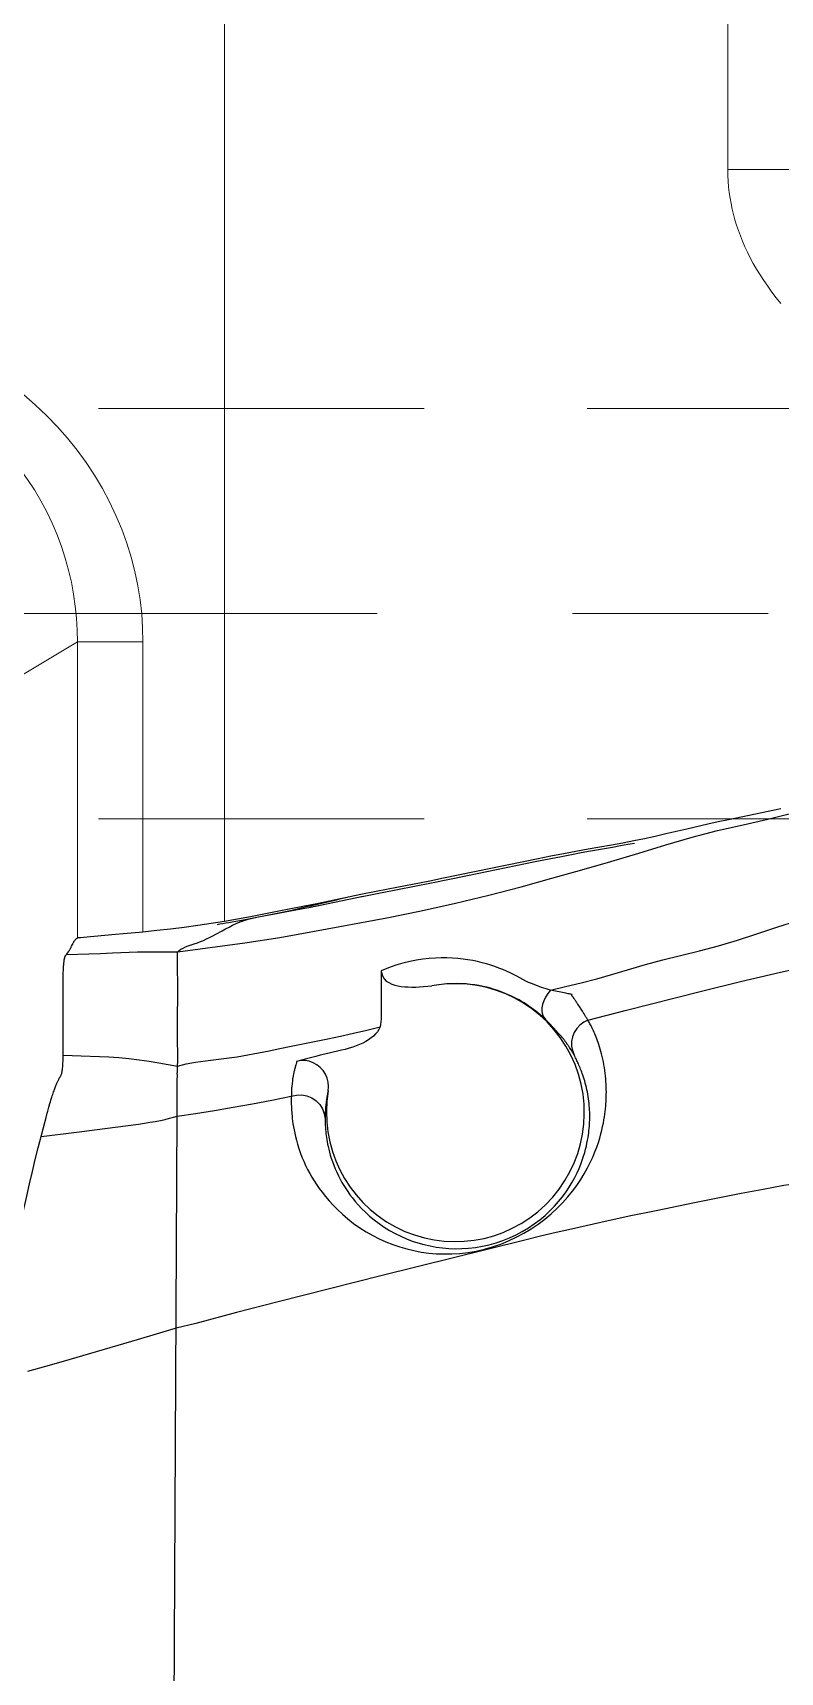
# Model space of a CAD drawing. Header units: inches. Extents: x 133169 to 134399, y -43543 to -42673.
# Drawn here: x 134142.33 to 134156.9, y -42825.94 to -42793.99 of the extents above; entities that cross this region are included whole.
import ezdxf

# ---------------------------------------------------------------- set-up
doc = ezdxf.new("R2010")
doc.units = ezdxf.units.IN
doc.header["$LTSCALE"] = 2
doc.header["$MEASUREMENT"] = 0
doc.linetypes.add('CENTER', pattern=[50.8, 31.75, -6.35, 6.35, -6.35])
doc.linetypes.add('HIDDEN', pattern=[9.525, 6.35, -3.175])
doc.layers.add('CAV-COR', color=1, linetype='CONTINUOUS')
doc.layers.add('WR', color=122, linetype='HIDDEN', lineweight=18)
doc.layers.add('枕位', color=75, linetype='CONTINUOUS', lineweight=15)

# ---------------------------------------------------------------- blocks, each defined once
blk = doc.blocks.new('20160906.181043')
at = {"layer": 'WR', "linetype": 'HIDDEN', "ltscale": 0.5}
for p, q in [((65, -59), (0, -59)), ((65, -67), (0, -67))]:
    blk.add_line(p, q, dxfattribs=at)
at = {"layer": 'WR', "linetype": 'CENTER', "ltscale": 0.3}
blk.add_line((71, -63), (-4, -63), dxfattribs=at)

msp = doc.modelspace()

# ---------------------------------------------------------------- linework, layer by layer
at = {"layer": 'CAV-COR', "linetype": 'ByBlock'}
for p, q in [((134155.89, -42809.315), (134156.911, -42809.104)), ((134154.668, -42809.593), (134155.077, -42809.497)), ((134153.627, -42809.856), (134153.786, -42809.827)), ((134153.786, -42809.827), (134153.93, -42809.801)), ((134153.93, -42809.801), (134154.056, -42809.776)), ((134150.805, -42810.41), (134152.122, -42810.138)), ((134152.122, -42810.138), (134152.43, -42810.076)), ((134152.43, -42810.076), (134152.632, -42810.037)), ((134152.632, -42810.037), (134152.829, -42809.999)), ((134152.829, -42809.999), (134153.02, -42809.963)), ((134153.02, -42809.963), (134153.203, -42809.93)), ((134153.203, -42809.93), (134153.627, -42809.856)), ((134150.099, -42810.551), (134150.805, -42810.41)), ((134148.717, -42810.826), (134149.109, -42810.747)), ((134148.724, -42810.776), (134149.257, -42810.667)), ((134149.109, -42810.747), (134150.099, -42810.551)), ((134149.257, -42810.667), (134150.068, -42810.51)), ((134146.575, -42811.206), (134147.095, -42811.107)), ((134147.095, -42811.107), (134147.63, -42811.003)), ((134147.452, -42811.081), (134147.782, -42811.018)), ((134147.729, -42811.029), (134147.933, -42810.988)), ((134147.847, -42811.005), (134147.989, -42810.977)), ((134147.933, -42810.988), (134148.773, -42810.814)), ((134145.924, -42811.361), (134145.98, -42811.352)), ((134145.98, -42811.352), (134146.038, -42811.343)), ((134146.038, -42811.343), (134146.098, -42811.333)), ((134146.07, -42811.3), (134146.575, -42811.206)), ((134146.098, -42811.333), (134146.156, -42811.323)), ((134146.156, -42811.323), (134146.218, -42811.313)), ((134146.218, -42811.313), (134146.289, -42811.3)), ((134146.289, -42811.3), (134146.369, -42811.285)), ((134146.369, -42811.285), (134146.471, -42811.266)), ((134146.471, -42811.266), (134147.062, -42811.151)), ((134146.907, -42811.181), (134147.051, -42811.154)), ((134143.265, -42811.615), (134143.324, -42811.609)), ((134143.324, -42811.609), (134143.943, -42811.555)), ((134143.943, -42811.555), (134144.094, -42811.542)), ((134144.094, -42811.542), (134144.25, -42811.528)), ((134144.25, -42811.528), (134144.404, -42811.512)), ((134144.404, -42811.512), (134144.48, -42811.504)), ((134145.161, -42811.899), (134146.463, -42811.72)), ((134146.023, -42811.485), (134146.089, -42811.449)), ((134142.983, -42811.957), (134142.985, -42811.954)), ((134142.99, -42811.948), (134142.996, -42811.94)), ((134142.996, -42811.94), (134143.008, -42811.924)), ((134143.008, -42811.924), (134143.015, -42811.914)), ((134143.089, -42811.789), (134143.105, -42811.755)), ((134142.927, -42813.684), (134142.926, -42812.426)), ((134145.153, -42813.21), (134145.157, -42812.706)), ((134145.157, -42812.706), (134145.157, -42812.593)), ((134152.717, -42812.704), (134152.623, -42812.685)), ((134152.764, -42812.714), (134152.717, -42812.704)), ((134152.929, -42812.881), (134152.918, -42812.863)), ((134152.983, -42812.964), (134152.964, -42812.935)), ((134153.017, -42813.014), (134153.003, -42812.994)), ((134153.044, -42813.056), (134153.017, -42813.014)), ((134145.153, -42813.337), (134145.153, -42813.21)), ((134153.149, -42813.229), (134153.874, -42813.039)), ((134145.155, -42813.631), (134145.154, -42813.516)), ((134145.16, -42813.885), (134145.155, -42813.631)), ((134147.37, -42813.732), (134148.08, -42813.591)), ((134152.571, -42813.482), (134152.535, -42813.44)), ((134152.661, -42813.581), (134152.651, -42813.569)), ((134152.672, -42813.595), (134152.661, -42813.581)), ((134142.927, -42813.8), (134142.927, -42813.684)), ((134147.666, -42813.981), (134147.475, -42814.031)), ((134152.793, -42813.763), (134152.782, -42813.746)), ((134152.804, -42813.781), (134152.793, -42813.763)), ((134144.79, -42814.06), (134145.15, -42814.122)), ((134147.414, -42814.278), (134147.408, -42814.308)), ((134147.46, -42814.1), (134147.438, -42814.172)), ((134145.148, -42814.63), (134145.149, -42814.504)), ((134142.626, -42815), (134142.647, -42814.923)), ((134148.084, -42814.637), (134148.079, -42814.656)), ((134142.438, -42815.718), (134142.565, -42815.224)), ((134142.565, -42815.224), (134142.591, -42815.128)), ((134143.735, -42815.342), (134144.393, -42815.252)), ((134145.072, -42829.38), (134145.146, -42815.058)), ((134142.976, -42815.44), (134143.288, -42815.401)), ((134143.288, -42815.401), (134143.735, -42815.342)), ((134155.225, -42816.79), (134154.481, -42816.941)), ((134156.138, -42816.609), (134155.225, -42816.79)), ((134153.404, -42817.17), (134152.828, -42817.299)), ((134153.955, -42817.051), (134153.404, -42817.17)), ((134154.481, -42816.941), (134153.955, -42817.051)), ((134149.117, -42818.21), (134147.117, -42818.716)), ((134147.117, -42818.716), (134146.304, -42818.925))]:
    msp.add_line(p, q, dxfattribs=at)
for points in [[(134149.231, -42811.235), (134149.904, -42811.096), (134150.568, -42810.947), (134151.221, -42810.791), (134151.847, -42810.628), (134152.45, -42810.462), (134153.033, -42810.298), (134153.598, -42810.134), (134154.144, -42809.972), (134154.669, -42809.811), (134155.178, -42809.66), (134155.678, -42809.532), (134156.173, -42809.422), (134156.657, -42809.312), (134157.124, -42809.197)], [(134155.077, -42809.497), (134155.484, -42809.404), (134155.687, -42809.358), (134155.89, -42809.315)], [(134152.676, -42809.979), (134153.154, -42809.89), (134153.383, -42809.85), (134153.607, -42809.812), (134153.827, -42809.772), (134154.042, -42809.73)], [(134154.042, -42809.73), (134154.253, -42809.686), (134154.462, -42809.641), (134154.668, -42809.593)], [(134150.068, -42810.51), (134150.337, -42810.456), (134152.179, -42810.077)], [(134152.179, -42810.077), (134152.43, -42810.026), (134152.676, -42809.979)], [(134147.63, -42811.003), (134147.903, -42810.947), (134148.724, -42810.776)], [(134147.051, -42811.154), (134147.254, -42811.117), (134147.563, -42811.06)], [(134147.062, -42811.151), (134147.159, -42811.131), (134147.257, -42811.111), (134147.357, -42811.088), (134147.666, -42811.016)], [(134147.666, -42811.016), (134147.773, -42810.992), (134147.994, -42810.942)], [(134147.994, -42810.942), (134148.107, -42810.916), (134148.222, -42810.889), (134148.339, -42810.86), (134148.458, -42810.831)], [(134144.48, -42811.504), (134144.749, -42811.477), (134145.017, -42811.447), (134145.283, -42811.414), (134145.547, -42811.379), (134145.81, -42811.341), (134146.07, -42811.3)], [(134146.089, -42811.449), (134146.157, -42811.413), (134146.227, -42811.377), (134146.299, -42811.343), (134146.374, -42811.312), (134146.451, -42811.285), (134146.531, -42811.261), (134146.614, -42811.24), (134146.698, -42811.222)], [(134146.463, -42811.72), (134147.144, -42811.616), (134147.825, -42811.494), (134149.231, -42811.235)], [(134154.608, -42812.05), (134155.325, -42811.877), (134155.694, -42811.779), (134156.066, -42811.667), (134156.444, -42811.543), (134156.834, -42811.414), (134157.239, -42811.285), (134157.657, -42811.166)], [(134143.105, -42811.755), (134143.111, -42811.744), (134143.117, -42811.732), (134143.123, -42811.72), (134143.13, -42811.707), (134143.136, -42811.696), (134143.143, -42811.684), (134143.15, -42811.673), (134143.157, -42811.664), (134143.164, -42811.655), (134143.172, -42811.647), (134143.179, -42811.64), (134143.187, -42811.634), (134143.196, -42811.629), (134143.204, -42811.625)], [(134143.204, -42811.625), (134143.212, -42811.622), (134143.225, -42811.62), (134143.243, -42811.617), (134143.265, -42811.615)], [(134145.161, -42811.899), (134145.187, -42811.872), (134145.221, -42811.846), (134145.262, -42811.823), (134145.31, -42811.802), (134145.362, -42811.782), (134145.419, -42811.762), (134145.479, -42811.742), (134145.54, -42811.721), (134145.601, -42811.698), (134145.661, -42811.673), (134145.72, -42811.646), (134145.779, -42811.617), (134145.839, -42811.587), (134145.899, -42811.554), (134146.023, -42811.485)], [(134142.926, -42812.426), (134142.927, -42812.357), (134142.927, -42812.325), (134142.928, -42812.295), (134142.929, -42812.266), (134142.93, -42812.239), (134142.931, -42812.215), (134142.933, -42812.192), (134142.934, -42812.17), (134142.936, -42812.151), (134142.937, -42812.133), (134142.939, -42812.117), (134142.941, -42812.102), (134142.942, -42812.089), (134142.944, -42812.077), (134142.945, -42812.066), (134142.947, -42812.055), (134142.948, -42812.046), (134142.95, -42812.038), (134142.951, -42812.03), (134142.953, -42812.024), (134142.954, -42812.018), (134142.955, -42812.012), (134142.957, -42812.007), (134142.958, -42812.003), (134142.959, -42811.999), (134142.961, -42811.995), (134142.962, -42811.992), (134142.963, -42811.989), (134142.964, -42811.986), (134142.965, -42811.983), (134142.966, -42811.981), (134142.967, -42811.979), (134142.968, -42811.977), (134142.969, -42811.975), (134142.97, -42811.974), (134142.971, -42811.972), (134142.972, -42811.971), (134142.973, -42811.969), (134142.974, -42811.968), (134142.975, -42811.967), (134142.976, -42811.966), (134142.977, -42811.965), (134142.977, -42811.963), (134142.978, -42811.963), (134142.979, -42811.962), (134142.98, -42811.961), (134142.98, -42811.96), (134142.981, -42811.959), (134142.982, -42811.958)], [(134142.987, -42811.952), (134142.987, -42811.952), (134142.988, -42811.951), (134142.988, -42811.951), (134142.989, -42811.95), (134142.989, -42811.949), (134142.99, -42811.949), (134142.99, -42811.948)], [(134142.99, -42811.948), (134143.425, -42811.934), (134143.653, -42811.927), (134143.888, -42811.919)], [(134143.015, -42811.914), (134143.019, -42811.909), (134143.022, -42811.904), (134143.026, -42811.899), (134143.03, -42811.893), (134143.034, -42811.888), (134143.038, -42811.881), (134143.042, -42811.875), (134143.046, -42811.868), (134143.05, -42811.861), (134143.055, -42811.854), (134143.059, -42811.846), (134143.064, -42811.837), (134143.069, -42811.829), (134143.074, -42811.82), (134143.079, -42811.81), (134143.084, -42811.8), (134143.089, -42811.789)], [(134143.888, -42811.919), (134144.375, -42811.898), (134144.63, -42811.894), (134145.161, -42811.899)], [(134145.153, -42812.256), (134145.153, -42812.214), (134145.153, -42812.175), (134145.153, -42812.139), (134145.154, -42812.106), (134145.154, -42812.076), (134145.154, -42812.047), (134145.153, -42812.019), (134145.152, -42811.992), (134145.151, -42811.968), (134145.151, -42811.945), (134145.152, -42811.926), (134145.156, -42811.911), (134145.161, -42811.899)], [(134152.42, -42812.642), (134152.378, -42812.631), (134152.335, -42812.618), (134152.291, -42812.604), (134152.245, -42812.589), (134152.198, -42812.572), (134152.149, -42812.555), (134152.1, -42812.536), (134152.048, -42812.515), (134151.995, -42812.492), (134151.94, -42812.466), (134151.883, -42812.437), (134151.823, -42812.406), (134151.762, -42812.373), (134151.698, -42812.338), (134151.632, -42812.304), (134151.563, -42812.273), (134151.491, -42812.242), (134151.416, -42812.213), (134151.338, -42812.184), (134151.257, -42812.157), (134151.174, -42812.132), (134151.088, -42812.108), (134150.999, -42812.087), (134150.908, -42812.068), (134150.813, -42812.051), (134150.716, -42812.037), (134150.615, -42812.026), (134150.51, -42812.018), (134150.403, -42812.013), (134150.292, -42812.013), (134150.177, -42812.017), (134150.058, -42812.026), (134149.935, -42812.04), (134149.809, -42812.059), (134149.679, -42812.085), (134149.545, -42812.118), (134149.408, -42812.159), (134149.267, -42812.209), (134149.123, -42812.266)], [(134153.635, -42812.333), (134154.271, -42812.142), (134154.608, -42812.05)], [(134145.157, -42812.593), (134145.157, -42812.54), (134145.157, -42812.49), (134145.153, -42812.256)], [(134149.123, -42812.266), (134149.122, -42812.808), (134149.122, -42812.869), (134149.121, -42812.929), (134149.12, -42812.988), (134149.119, -42813.045), (134149.12, -42813.102), (134149.121, -42813.157), (134149.12, -42813.21), (134149.116, -42813.262), (134149.111, -42813.313), (134149.103, -42813.361)], [(134149.123, -42812.266), (134149.132, -42812.326), (134149.151, -42812.379), (134149.18, -42812.425), (134149.221, -42812.465), (134149.272, -42812.497), (134149.328, -42812.524), (134149.386, -42812.544), (134149.449, -42812.558), (134149.514, -42812.569), (134149.581, -42812.577), (134149.65, -42812.581), (134149.721, -42812.582), (134149.794, -42812.582), (134149.87, -42812.579), (134149.948, -42812.574), (134150.028, -42812.566), (134150.11, -42812.557)], [(134152.418, -42812.643), (134152.713, -42812.575), (134153.017, -42812.502), (134153.325, -42812.422), (134153.635, -42812.333)], [(134153.874, -42813.039), (134155.361, -42812.662), (134156.123, -42812.475), (134156.901, -42812.294), (134157.692, -42812.116)], [(134152.322, -42813.213), (134152.288, -42813.182), (134152.252, -42813.15), (134152.214, -42813.117), (134152.175, -42813.084), (134152.134, -42813.051), (134152.091, -42813.018), (134152.047, -42812.986), (134152.001, -42812.954), (134151.954, -42812.923), (134151.907, -42812.893), (134151.858, -42812.863), (134151.808, -42812.834), (134151.755, -42812.806), (134151.701, -42812.778), (134151.645, -42812.751), (134151.586, -42812.725), (134151.525, -42812.699), (134151.461, -42812.674), (134151.395, -42812.65), (134151.326, -42812.628), (134151.255, -42812.607), (134151.181, -42812.588), (134151.106, -42812.571), (134151.027, -42812.555), (134150.947, -42812.542), (134150.863, -42812.531), (134150.777, -42812.523), (134150.688, -42812.518), (134150.596, -42812.515), (134150.501, -42812.517), (134150.402, -42812.522), (134150.3, -42812.531), (134150.11, -42812.557)], [(134152.42, -42812.642), (134152.367, -42812.708), (134152.323, -42812.777), (134152.289, -42812.849), (134152.265, -42812.921), (134152.253, -42812.991), (134152.253, -42813.057), (134152.265, -42813.118), (134152.289, -42813.171), (134152.323, -42813.214)], [(134152.623, -42812.685), (134152.587, -42812.678), (134152.548, -42812.67), (134152.418, -42812.643)], [(134152.834, -42812.725), (134152.815, -42812.723), (134152.801, -42812.721), (134152.784, -42812.718), (134152.764, -42812.714)], [(134152.918, -42812.863), (134152.913, -42812.855), (134152.907, -42812.847), (134152.9, -42812.839), (134152.894, -42812.831), (134152.889, -42812.822), (134152.883, -42812.814), (134152.878, -42812.806), (134152.874, -42812.798), (134152.871, -42812.791), (134152.867, -42812.784), (134152.862, -42812.778), (134152.857, -42812.773), (134152.851, -42812.768), (134152.846, -42812.762), (134152.84, -42812.756), (134152.836, -42812.75), (134152.836, -42812.742), (134152.839, -42812.735), (134152.84, -42812.73), (134152.84, -42812.728), (134152.839, -42812.726), (134152.834, -42812.725)], [(134152.964, -42812.935), (134152.951, -42812.917), (134152.945, -42812.908), (134152.94, -42812.899), (134152.929, -42812.881)], [(134153.003, -42812.994), (134152.996, -42812.984), (134152.983, -42812.964)], [(134145.154, -42813.516), (134145.153, -42813.398), (134145.153, -42813.337)], [(134152.535, -42813.44), (134152.518, -42813.42), (134152.498, -42813.397), (134152.476, -42813.372), (134152.45, -42813.343), (134152.422, -42813.313), (134152.391, -42813.282), (134152.358, -42813.248), (134152.322, -42813.213)], [(134153.149, -42813.229), (134153.068, -42813.27), (134152.995, -42813.326), (134152.933, -42813.393), (134152.885, -42813.47), (134152.851, -42813.555), (134152.833, -42813.643), (134152.832, -42813.733), (134152.847, -42813.822), (134152.879, -42813.906)], [(134153.079, -42813.108), (134153.065, -42813.087), (134153.058, -42813.077), (134153.051, -42813.066), (134153.044, -42813.056)], [(134153.093, -42813.13), (134153.086, -42813.119), (134153.079, -42813.108)], [(134153.149, -42813.229), (134153.142, -42813.216), (134153.134, -42813.204), (134153.126, -42813.191), (134153.119, -42813.179), (134153.112, -42813.166), (134153.106, -42813.154), (134153.093, -42813.13)], [(134153.508, -42814.673), (134153.509, -42814.625), (134153.508, -42814.577), (134153.507, -42814.527), (134153.505, -42814.477), (134153.502, -42814.424), (134153.498, -42814.37), (134153.493, -42814.316), (134153.486, -42814.261), (134153.479, -42814.206), (134153.471, -42814.152), (134153.461, -42814.097), (134153.451, -42814.043), (134153.44, -42813.99), (134153.428, -42813.938), (134153.416, -42813.887), (134153.403, -42813.838), (134153.39, -42813.792), (134153.377, -42813.747), (134153.364, -42813.705), (134153.35, -42813.666), (134153.337, -42813.629), (134153.323, -42813.593), (134153.31, -42813.559), (134153.297, -42813.527), (134153.284, -42813.496), (134153.271, -42813.466), (134153.259, -42813.438), (134153.247, -42813.411), (134153.235, -42813.386), (134153.223, -42813.363), (134153.212, -42813.34), (134153.201, -42813.319), (134153.19, -42813.299), (134153.179, -42813.28), (134153.169, -42813.262), (134153.159, -42813.245), (134153.149, -42813.229)], [(134149.103, -42813.361), (134149.079, -42813.409), (134149.049, -42813.454), (134149.014, -42813.497), (134148.973, -42813.537), (134148.926, -42813.575), (134148.876, -42813.611), (134148.821, -42813.645), (134148.763, -42813.676), (134148.701, -42813.704), (134148.636, -42813.731), (134148.567, -42813.754), (134148.496, -42813.777), (134148.423, -42813.797), (134148.347, -42813.816), (134148.269, -42813.835), (134148.189, -42813.854), (134148.106, -42813.872), (134148.022, -42813.892), (134147.936, -42813.913), (134147.848, -42813.935), (134147.666, -42813.981)], [(134148.08, -42813.591), (134148.329, -42813.54), (134148.582, -42813.484), (134148.84, -42813.424), (134149.103, -42813.361)], [(134152.628, -42813.542), (134152.619, -42813.533), (134152.615, -42813.528), (134152.61, -42813.522), (134152.606, -42813.518), (134152.603, -42813.514), (134152.6, -42813.511), (134152.597, -42813.509), (134152.595, -42813.507), (134152.593, -42813.506), (134152.591, -42813.504), (134152.588, -42813.501), (134152.584, -42813.497), (134152.579, -42813.491), (134152.571, -42813.482)], [(134152.651, -42813.569), (134152.645, -42813.562), (134152.641, -42813.557), (134152.636, -42813.552), (134152.632, -42813.547), (134152.628, -42813.542)], [(134152.72, -42813.657), (134152.714, -42813.649), (134152.709, -42813.642), (134152.704, -42813.635), (134152.698, -42813.628), (134152.693, -42813.621), (134152.688, -42813.614), (134152.682, -42813.608), (134152.672, -42813.595)], [(134152.782, -42813.746), (134152.776, -42813.737), (134152.77, -42813.729), (134152.765, -42813.72), (134152.759, -42813.712), (134152.753, -42813.704), (134152.747, -42813.695), (134152.742, -42813.687), (134152.736, -42813.68), (134152.731, -42813.672), (134152.72, -42813.657)], [(134142.86, -42814.346), (134142.87, -42814.329), (134142.875, -42814.32), (134142.88, -42814.311), (134142.884, -42814.302), (134142.889, -42814.292), (134142.893, -42814.28), (134142.897, -42814.266), (134142.901, -42814.25), (134142.904, -42814.232), (134142.907, -42814.211), (134142.911, -42814.188), (134142.913, -42814.163), (134142.916, -42814.137), (134142.918, -42814.109), (134142.92, -42814.081), (134142.922, -42814.053), (134142.923, -42814.024), (134142.924, -42813.996), (134142.925, -42813.968), (134142.926, -42813.94), (134142.927, -42813.912)], [(134142.927, -42813.912), (134142.927, -42813.875), (134142.927, -42813.8)], [(134142.927, -42813.912), (134143.099, -42813.919), (134143.274, -42813.925)], [(134143.274, -42813.925), (134143.631, -42813.935), (134143.817, -42813.944), (134144.009, -42813.958), (134144.207, -42813.978), (134144.405, -42814.002), (134144.6, -42814.03), (134144.79, -42814.06)], [(134145.15, -42814.122), (134145.155, -42814.095), (134145.158, -42814.06), (134145.16, -42814.02), (134145.161, -42813.976), (134145.16, -42813.93), (134145.16, -42813.885)], [(134145.15, -42814.122), (134145.319, -42814.081), (134145.503, -42814.049), (134145.699, -42814.021), (134146.111, -42813.972)], [(134146.111, -42813.972), (134146.318, -42813.942), (134146.524, -42813.907), (134146.729, -42813.867), (134146.937, -42813.824), (134147.15, -42813.778), (134147.37, -42813.732)], [(134152.879, -42813.906), (134152.873, -42813.895), (134152.867, -42813.885), (134152.861, -42813.874), (134152.855, -42813.864), (134152.849, -42813.854), (134152.843, -42813.844), (134152.838, -42813.835), (134152.832, -42813.825), (134152.827, -42813.816), (134152.821, -42813.807), (134152.816, -42813.798), (134152.804, -42813.781)], [(134153.185, -42815.102), (134153.185, -42815.062), (134153.184, -42815.022), (134153.182, -42814.981), (134153.18, -42814.939), (134153.176, -42814.896), (134153.172, -42814.852), (134153.167, -42814.807), (134153.162, -42814.762), (134153.155, -42814.717), (134153.147, -42814.672), (134153.139, -42814.627), (134153.13, -42814.583), (134153.12, -42814.539), (134153.11, -42814.496), (134153.099, -42814.454), (134153.087, -42814.413), (134153.076, -42814.375), (134153.064, -42814.338), (134153.053, -42814.303), (134153.041, -42814.27), (134153.03, -42814.239), (134153.019, -42814.209), (134153.008, -42814.181), (134152.997, -42814.154), (134152.986, -42814.128), (134152.976, -42814.104), (134152.966, -42814.08), (134152.956, -42814.058), (134152.946, -42814.038), (134152.937, -42814.018), (134152.928, -42814), (134152.919, -42813.982), (134152.91, -42813.965), (134152.902, -42813.949), (134152.894, -42813.934), (134152.886, -42813.92), (134152.879, -42813.906)], [(134145.149, -42814.359), (134145.15, -42814.332), (134145.15, -42814.32), (134145.15, -42814.307), (134145.15, -42814.295), (134145.149, -42814.283), (134145.149, -42814.271), (134145.149, -42814.258), (134145.15, -42814.244)], [(134145.15, -42814.244), (134145.154, -42814.213), (134145.156, -42814.194), (134145.156, -42814.173), (134145.154, -42814.149), (134145.15, -42814.122)], [(134147.438, -42814.172), (134147.434, -42814.188), (134147.43, -42814.203), (134147.426, -42814.219), (134147.422, -42814.235), (134147.419, -42814.249), (134147.414, -42814.278)], [(134147.474, -42814.031), (134147.473, -42814.042), (134147.471, -42814.053), (134147.469, -42814.065), (134147.466, -42814.076), (134147.463, -42814.088), (134147.46, -42814.1)], [(134148.09, -42814.609), (134148.097, -42814.521), (134148.09, -42814.437), (134148.071, -42814.358), (134148.038, -42814.282), (134147.991, -42814.21), (134147.936, -42814.148), (134147.871, -42814.097), (134147.796, -42814.057), (134147.719, -42814.03), (134147.64, -42814.017), (134147.559, -42814.017), (134147.475, -42814.031)], [(134142.687, -42814.788), (134142.706, -42814.73), (134142.714, -42814.702), (134142.723, -42814.676), (134142.731, -42814.651), (134142.739, -42814.626), (134142.747, -42814.604), (134142.755, -42814.582), (134142.762, -42814.561), (134142.769, -42814.542), (134142.776, -42814.523), (134142.783, -42814.506), (134142.79, -42814.49), (134142.796, -42814.474), (134142.803, -42814.459), (134142.809, -42814.445), (134142.815, -42814.431), (134142.821, -42814.418), (134142.827, -42814.406), (134142.832, -42814.395), (134142.838, -42814.384), (134142.844, -42814.374), (134142.849, -42814.364), (134142.855, -42814.355), (134142.86, -42814.346)], [(134145.149, -42814.424), (134145.149, -42814.39), (134145.149, -42814.374), (134145.149, -42814.359)], [(134145.149, -42814.504), (134145.149, -42814.462), (134145.149, -42814.443), (134145.149, -42814.424)], [(134147.38, -42814.51), (134147.379, -42814.527), (134147.377, -42814.544), (134147.376, -42814.56), (134147.375, -42814.576), (134147.375, -42814.591), (134147.374, -42814.606), (134147.374, -42814.621), (134147.373, -42814.636)], [(134147.391, -42814.422), (134147.387, -42814.456), (134147.385, -42814.474), (134147.38, -42814.51)], [(134147.408, -42814.308), (134147.405, -42814.323), (134147.402, -42814.339), (134147.399, -42814.355), (134147.397, -42814.371), (134147.395, -42814.388), (134147.393, -42814.405), (134147.391, -42814.422)], [(134148.09, -42814.608), (134148.088, -42814.618), (134148.084, -42814.637)], [(134142.647, -42814.923), (134142.668, -42814.853), (134142.678, -42814.82), (134142.687, -42814.788)], [(134145.145, -42815.099), (134145.507, -42815.047), (134145.873, -42814.989), (134146.241, -42814.925), (134146.614, -42814.857), (134146.99, -42814.785), (134147.371, -42814.709)], [(134145.146, -42815.058), (134145.146, -42815.02), (134145.148, -42814.63)], [(134147.371, -42814.709), (134147.37, -42814.762), (134147.37, -42814.814), (134147.371, -42814.864), (134147.373, -42814.913), (134147.375, -42814.959), (134147.381, -42815.052)], [(134147.373, -42814.636), (134147.373, -42814.665), (134147.372, -42814.679), (134147.372, -42814.694), (134147.371, -42814.709)], [(134147.371, -42814.709), (134147.471, -42814.687), (134147.574, -42814.686), (134147.674, -42814.706), (134147.769, -42814.745), (134147.853, -42814.801), (134147.924, -42814.874), (134147.978, -42814.959), (134148.014, -42815.053), (134148.029, -42815.152)], [(134147.381, -42815.052), (134147.385, -42815.098), (134147.39, -42815.147), (134147.396, -42815.198), (134147.403, -42815.251), (134147.413, -42815.307), (134147.424, -42815.367), (134147.438, -42815.431), (134147.454, -42815.498), (134147.472, -42815.57), (134147.493, -42815.647), (134147.518, -42815.727), (134147.546, -42815.81), (134147.578, -42815.895), (134147.612, -42815.979), (134147.649, -42816.06), (134147.688, -42816.139), (134147.729, -42816.215), (134147.771, -42816.288), (134147.815, -42816.359), (134147.863, -42816.432), (134147.915, -42816.506), (134147.972, -42816.583), (134148.035, -42816.663), (134148.106, -42816.746), (134148.183, -42816.833), (134148.27, -42816.921), (134148.367, -42817.011), (134148.473, -42817.102), (134148.585, -42817.189), (134148.704, -42817.272), (134148.829, -42817.352), (134148.956, -42817.426), (134149.084, -42817.491), (134149.215, -42817.55), (134149.347, -42817.602), (134149.482, -42817.648), (134149.619, -42817.687), (134149.759, -42817.72), (134149.902, -42817.747), (134150.048, -42817.766), (134150.196, -42817.779), (134150.347, -42817.785), (134150.5, -42817.783), (134150.656, -42817.773), (134150.814, -42817.754), (134150.975, -42817.727), (134151.135, -42817.691), (134151.293, -42817.646), (134151.45, -42817.592), (134151.604, -42817.53), (134151.755, -42817.46), (134151.903, -42817.381), (134152.045, -42817.296), (134152.181, -42817.203), (134152.312, -42817.105), (134152.435, -42817.002), (134152.55, -42816.895), (134152.657, -42816.786), (134152.757, -42816.674), (134152.848, -42816.561), (134152.932, -42816.447), (134153.009, -42816.334), (134153.078, -42816.221), (134153.14, -42816.109), (134153.196, -42816.001), (134153.244, -42815.897), (134153.286, -42815.796), (134153.322, -42815.701), (134153.353, -42815.611), (134153.38, -42815.526), (134153.402, -42815.446), (134153.422, -42815.371), (134153.437, -42815.301), (134153.451, -42815.235), (134153.463, -42815.173), (134153.472, -42815.114), (134153.48, -42815.059), (134153.487, -42815.006), (134153.493, -42814.955), (134153.497, -42814.906), (134153.501, -42814.859), (134153.504, -42814.812), (134153.506, -42814.766), (134153.507, -42814.719), (134153.508, -42814.673)], [(134148.079, -42814.656), (134148.077, -42814.666), (134148.075, -42814.677), (134148.073, -42814.688), (134148.071, -42814.699), (134148.068, -42814.711), (134148.066, -42814.723), (134148.064, -42814.735), (134148.062, -42814.747), (134148.06, -42814.759), (134148.058, -42814.771), (134148.056, -42814.782), (134148.055, -42814.794), (134148.053, -42814.806), (134148.051, -42814.817), (134148.05, -42814.829), (134148.048, -42814.841), (134148.047, -42814.854), (134148.045, -42814.867), (134148.044, -42814.88), (134148.042, -42814.893), (134148.041, -42814.907), (134148.04, -42814.921), (134148.039, -42814.935), (134148.037, -42814.948), (134148.036, -42814.962), (134148.035, -42814.976), (134148.034, -42814.99), (134148.034, -42815.004), (134148.033, -42815.017), (134148.032, -42815.031), (134148.032, -42815.044), (134148.031, -42815.056), (134148.031, -42815.068), (134148.03, -42815.081), (134148.03, -42815.104)], [(134142.591, -42815.128), (134142.614, -42815.04), (134142.626, -42815)], [(134144.393, -42815.252), (134144.508, -42815.235), (134144.617, -42815.219), (134144.72, -42815.201), (134144.819, -42815.182), (134144.91, -42815.162), (134144.995, -42815.141), (134145.074, -42815.12), (134145.145, -42815.099)], [(134148.029, -42815.152), (134148.03, -42815.196), (134148.031, -42815.239), (134148.032, -42815.28), (134148.035, -42815.32), (134148.037, -42815.359), (134148.041, -42815.397), (134148.045, -42815.435), (134148.049, -42815.473), (134148.055, -42815.512), (134148.061, -42815.554), (134148.068, -42815.597), (134148.077, -42815.643), (134148.087, -42815.692), (134148.1, -42815.744), (134148.114, -42815.799), (134148.131, -42815.858), (134148.15, -42815.92), (134148.172, -42815.985), (134148.198, -42816.053), (134148.226, -42816.123), (134148.257, -42816.192), (134148.289, -42816.259), (134148.323, -42816.325), (134148.358, -42816.389), (134148.393, -42816.45), (134148.43, -42816.508), (134148.47, -42816.568), (134148.514, -42816.63), (134148.561, -42816.693), (134148.614, -42816.759), (134148.674, -42816.827), (134148.74, -42816.898), (134148.813, -42816.971), (134148.895, -42817.046), (134148.985, -42817.121), (134149.08, -42817.193), (134149.18, -42817.262), (134149.286, -42817.327), (134149.394, -42817.387), (134149.502, -42817.44), (134149.613, -42817.489), (134149.725, -42817.532), (134149.839, -42817.569), (134149.955, -42817.602), (134150.073, -42817.629), (134150.193, -42817.651), (134150.316, -42817.667), (134150.44, -42817.677), (134150.567, -42817.682), (134150.696, -42817.68), (134150.826, -42817.672), (134150.96, -42817.656), (134151.095, -42817.634), (134151.229, -42817.604), (134151.362, -42817.566), (134151.494, -42817.522), (134151.623, -42817.47), (134151.749, -42817.412), (134151.872, -42817.347), (134151.991, -42817.276), (134152.104, -42817.199), (134152.212, -42817.118), (134152.314, -42817.033), (134152.409, -42816.944), (134152.498, -42816.854), (134152.579, -42816.761), (134152.654, -42816.668), (134152.723, -42816.574), (134152.785, -42816.481), (134152.842, -42816.387), (134152.893, -42816.295), (134152.938, -42816.205), (134152.977, -42816.118), (134153.011, -42816.034), (134153.04, -42815.955), (134153.065, -42815.88), (134153.087, -42815.809), (134153.105, -42815.743), (134153.12, -42815.681), (134153.132, -42815.623), (134153.143, -42815.568), (134153.152, -42815.517), (134153.159, -42815.468), (134153.166, -42815.422), (134153.171, -42815.378), (134153.175, -42815.337), (134153.178, -42815.296), (134153.181, -42815.256), (134153.183, -42815.217), (134153.184, -42815.179), (134153.185, -42815.14), (134153.185, -42815.102)], [(134148.03, -42815.104), (134148.03, -42815.116), (134148.03, -42815.128), (134148.029, -42815.14), (134148.029, -42815.152)], [(134142.494, -42815.497), (134142.657, -42815.479), (134142.976, -42815.44)], [(134142.003, -42817.718), (134142.056, -42817.442), (134142.109, -42817.174), (134142.162, -42816.913), (134142.216, -42816.661), (134142.271, -42816.416), (134142.326, -42816.177), (134142.382, -42815.944), (134142.438, -42815.718)], [(134157.683, -42816.391), (134157.521, -42816.392), (134157.347, -42816.403), (134157.163, -42816.424), (134156.97, -42816.453), (134156.769, -42816.488), (134156.563, -42816.527), (134156.138, -42816.609)], [(134152.828, -42817.299), (134152.531, -42817.368), (134152.228, -42817.439), (134151.918, -42817.515), (134149.117, -42818.21)], [(134146.304, -42818.925), (134145.509, -42819.138), (134145.125, -42819.229)], [(134145.125, -42819.229), (134144.74, -42819.35), (134144.366, -42819.46)], [(134144.366, -42819.46), (134142.928, -42819.877), (134142.578, -42819.977), (134142.229, -42820.073)]]:
    msp.add_lwpolyline(points, dxfattribs=at)
msp.add_arc((134150.567, -42815.03), 2.513, 170.3416, 98.5169, dxfattribs=at)
at = {"layer": '枕位', "linetype": 'ByBlock'}
for p, q in [((134146.07, -42811.3), (134146.07, -42780.306)), ((134155.874, -42780.306), (134155.874, -42796.651)), ((134155.874, -42796.651), (134177.307, -42796.651)), ((134142.003, -42806.574), (134143.204, -42805.855)), ((134143.204, -42805.855), (134143.204, -42811.625)), ((134143.204, -42805.855), (134144.48, -42805.855)), ((134144.48, -42805.855), (134144.48, -42811.504))]:
    msp.add_line(p, q, dxfattribs=at)
for points in [[(134155.874, -42796.651), (134155.876, -42796.767), (134155.882, -42796.88), (134155.891, -42796.992), (134155.904, -42797.102), (134155.92, -42797.209), (134155.939, -42797.316), (134155.961, -42797.422), (134155.986, -42797.526), (134156.015, -42797.631), (134156.047, -42797.735), (134156.082, -42797.839), (134156.121, -42797.944), (134156.163, -42798.049), (134156.209, -42798.155), (134156.259, -42798.263), (134156.314, -42798.371), (134156.372, -42798.48), (134156.435, -42798.59), (134156.503, -42798.701), (134156.576, -42798.813), (134156.653, -42798.925), (134156.734, -42799.038), (134156.821, -42799.151), (134156.911, -42799.264)], [(134144.48, -42805.855), (134144.474, -42805.584), (134144.455, -42805.311), (134144.424, -42805.038), (134144.379, -42804.762), (134144.321, -42804.484), (134144.25, -42804.208), (134144.165, -42803.934), (134144.066, -42803.661), (134143.954, -42803.391), (134143.829, -42803.126), (134143.69, -42802.865), (134143.538, -42802.61), (134143.374, -42802.361), (134143.197, -42802.118), (134143.009, -42801.885), (134142.81, -42801.659), (134142.6, -42801.443), (134142.382, -42801.237), (134142.157, -42801.043), (134141.925, -42800.861), (134141.686, -42800.689)], [(134143.204, -42805.855), (134143.2, -42805.626), (134143.186, -42805.395), (134143.162, -42805.162), (134143.128, -42804.928), (134143.085, -42804.694), (134143.031, -42804.46), (134142.966, -42804.227), (134142.892, -42803.996), (134142.807, -42803.768), (134142.711, -42803.543), (134142.606, -42803.323), (134142.491, -42803.106), (134142.366, -42802.896), (134142.232, -42802.691), (134142.089, -42802.493), (134141.938, -42802.302), (134141.778, -42802.119), (134141.612, -42801.945), (134141.441, -42801.781), (134141.264, -42801.626), (134141.082, -42801.481)]]:
    msp.add_lwpolyline(points, dxfattribs=at)

# ---------------------------------------------------------------- block references
at = {"layer": 'WR', "linetype": 'ByBlock', "rotation": 180}
msp.add_blockref('20160906.181043', (134170.511, -42868.306), dxfattribs=at)

doc.saveas('drawing.dxf')
